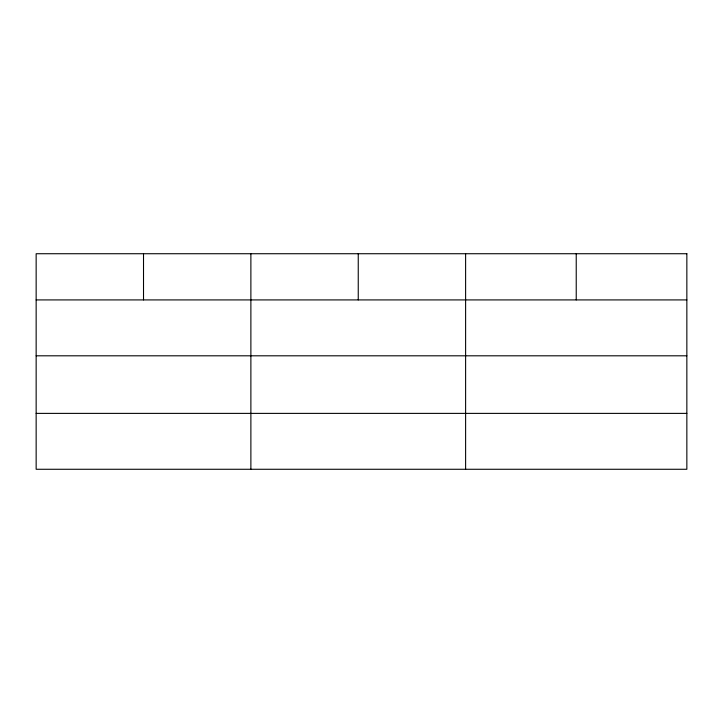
<?xml version="1.0" encoding="UTF-8"?>
<svg xmlns="http://www.w3.org/2000/svg" width="723" height="723" viewBox="0 0 723 723"><rect width="100%" height="100%" fill="white"/><g stroke="black" fill="none" stroke-linecap="round" stroke-linejoin="round"><path stroke-width="1.08" d="M36.15 299.918L686.85 299.918M36.15 355.806L686.85 355.806M36.15 413.384L686.85 413.384M576.231 253.728L576.231 299.918M465.612 253.728L465.612 469.272M358.247 253.728L358.247 299.918M250.881 253.728L250.881 469.272M143.516 253.728L143.516 299.918M686.85 253.728L36.15 253.728L36.15 469.272L686.85 469.272L686.85 253.728"/></g></svg>
